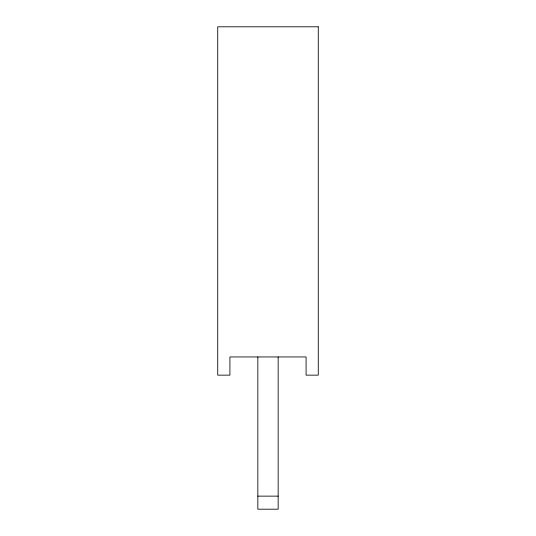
<?xml version="1.0" encoding="UTF-8"?>
<svg xmlns="http://www.w3.org/2000/svg" width="536" height="536" viewBox="0 0 536 536"><rect width="100%" height="100%" fill="white"/><g stroke="black" fill="none" stroke-linecap="round" stroke-linejoin="round"><path stroke-width="0.8" d="M257.843 496.135L278.157 496.135M278.157 356.949L278.157 509.2L257.843 509.2L257.843 356.949M318.27 26.8L217.73 26.8L217.73 375.146L229.917 375.146L229.917 356.949L306.083 356.949L306.083 375.146L318.27 375.146L318.27 26.8"/></g></svg>
